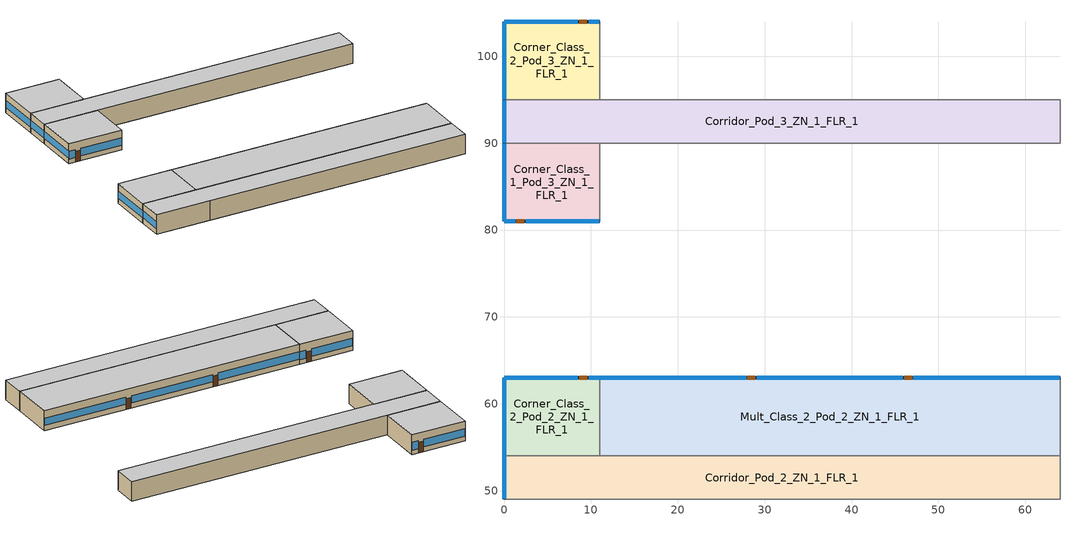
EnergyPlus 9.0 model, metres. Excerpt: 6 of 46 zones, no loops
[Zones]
Corridor_Pod_2_ZN_1_FLR_1
 floor ground (Corridor_Pod_2_ZN_1_FLR_1_Floor_Ffactor): 0,54 64,54 64,49 0,49 z0
 wall outside (nonres_ext_wall): 0,54 0,49 z0:4
 wall to Corner_Class_1_Pod_2_ZN_1_FLR_1 (int_wall): 0,49 11,49 z0:4
 wall to Mult_Class_1_Pod_2_ZN_1_FLR_1 (int_wall): 11,49 64,49 z0:4
 wall to Main_Corridor_ZN_1_FLR_1 (int_wall): 64,49 64,54 z0:4
 wall to Mult_Class_2_Pod_2_ZN_1_FLR_1 (int_wall): 64,54 11,54 z0:4
 wall to Corner_Class_2_Pod_2_ZN_1_FLR_1 (int_wall): 11,54 0,54 z0:4
 window (NonresWindow_U_0.5_SHGC_0.25): 0,53.95 0,49.05 z1.1:2.53
 ceiling to Corridor_Pod_2_ZN_1_FLR_2 (int_slab_ceiling): 0,49 64,49 64,54 0,54 z4
Corner_Class_2_Pod_2_ZN_1_FLR_1
 floor ground (Corner_Class_2_Pod_2_ZN_1_FLR_1_Floor_Ffactor): 0,63 11,63 11,54 0,54 z0
 wall outside (nonres_ext_wall): 11,63 0,63 0,54 z0:4
 wall to Mult_Class_2_Pod_2_ZN_1_FLR_1 (int_wall): 11,54 11,63 z0:4
 window (NonresWindow_U_0.5_SHGC_0.25): 0,62.95 0,54.05 z1.1:2.52; 10.95,63 9.73,63 / 8.51,63 0.05,63 z0.92:2.51
 door (Swinging Door_con): 9.57,63 8.65,63 z0:2.13
 ceiling to Corner_Class_2_Pod_2_ZN_1_FLR_2 (int_slab_ceiling): 0,54 11,54 11,63 0,63 z4
Mult_Class_2_Pod_2_ZN_1_FLR_1
 floor ground (Mult_Class_2_Pod_2_ZN_1_FLR_1_Floor_Ffactor): 11,63 64,63 64,54 11,54 z0
 wall outside (nonres_ext_wall): 64,63 11,63 z0:4
 wall to Main_Corridor_ZN_1_FLR_1 (int_wall): 64,54 64,63 z0:4
 window (NonresWindow_U_0.5_SHGC_0.25): 63.95,63 47.13,63 / 27.87,63 11.05,63 / 45.91,63 29.09,63 z1.03:2.5
 door (Swinging Door_con): 46.97,63 46.06,63 / 28.89,63 27.98,63 z0:2.13
 ceiling to Mult_Class_2_Pod_2_ZN_1_FLR_2 (int_slab_ceiling): 11,54 64,54 64,63 11,63 z4
Corner_Class_1_Pod_3_ZN_1_FLR_1
 floor ground (Corner_Class_1_Pod_3_ZN_1_FLR_1_Floor_Ffactor): 0,90 11,90 11,81 0,81 z0
 wall outside (nonres_ext_wall): 0,90 0,81 11,81 z0:4
 wall to Mult_Class_1_Pod_3_ZN_1_FLR_1 (int_wall): 11,81 11,90 z0:4
 wall to Corridor_Pod_3_ZN_1_FLR_1 (int_wall): 11,90 0,90 z0:4
 window (NonresWindow_U_0.5_SHGC_0.25): 0,89.95 0,81.05 z1.1:2.52; 0.05,81 1.27,81 / 2.49,81 10.95,81 z0.92:2.51
 door (Swinging Door_con): 1.4,81 2.31,81 z0:2.13
 ceiling to Corner_Class_1_Pod_3_ZN_1_FLR_2 (int_slab_ceiling): 0,81 11,81 11,90 0,90 z4
Corridor_Pod_3_ZN_1_FLR_1
 floor ground (Corridor_Pod_3_ZN_1_FLR_1_Floor_Ffactor): 0,95 64,95 64,90 0,90 z0
 wall outside (nonres_ext_wall): 0,95 0,90 z0:4
 wall to Mult_Class_1_Pod_3_ZN_1_FLR_1 (int_wall): 11,90 64,90 z0:4
 wall to Bathrooms_ZN_1_FLR_1 (int_wall): 64,90 64,95 z0:4
 wall to Mult_Class_2_Pod_3_ZN_1_FLR_1 (int_wall): 64,95 11,95 z0:4
 wall to Corner_Class_2_Pod_3_ZN_1_FLR_1 (int_wall): 11,95 0,95 z0:4
 window (NonresWindow_U_0.5_SHGC_0.25): 0,94.95 0,90.05 z1.1:2.53
 ceiling to Corridor_Pod_3_ZN_1_FLR_2 (int_slab_ceiling): 0,90 64,90 64,95 0,95 z4
Corner_Class_2_Pod_3_ZN_1_FLR_1
 floor ground (Corner_Class_2_Pod_3_ZN_1_FLR_1_Floor_Ffactor): 0,104 11,104 11,95 0,95 z0
 wall outside (nonres_ext_wall): 11,104 0,104 0,95 z0:4
 wall to Mult_Class_2_Pod_3_ZN_1_FLR_1 (int_wall): 11,95 11,104 z0:4
 window (NonresWindow_U_0.5_SHGC_0.25): 0,103.95 0,95.05 z1.1:2.52; 10.95,104 9.73,104 / 8.51,104 0.05,104 z0.92:2.51
 door (Swinging Door_con): 9.55,104 8.64,104 z0:2.13
 ceiling to Corner_Class_2_Pod_3_ZN_1_FLR_2 (int_slab_ceiling): 0,95 11,95 11,104 0,104 z4
[Building]
SchoolSecondary: North Axis {deg}=0; Terrain=City; Loads Convergence Tolerance Value=0.04; Temperature Convergence Tolerance Value {deltaC}=0.2; Solar Distribution=FullInteriorAndExterior; Maximum Number of Warmup Days=25; Minimum Number of Warmup Days=6
[Site:Location]
San.Diego-Brown.Field.Muni.AP_CA_USA WMO=722904: Latitude {deg}=32.57; Longitude {deg}=-116.98; Time Zone {hr}=-8; Elevation {m}=159
[SizingPeriod:DesignDay] Day of Month=21; Dry-Bulb Temperature Range Modifier Type=DefaultMultipliers; Humidity Condition Type=Wetbulb; Barometric Pressure {Pa}=99429; Rain Indicator=No; Snow Indicator=No; Daylight Saving Time Indicator=No
Name | Month | Day Type | Maximum Dry-Bulb Temperature {C} | Daily Dry-Bulb Temperature Range {deltaC} | Wetbulb or DewPoint at Maximum Dry-Bulb {C} | Wind Speed {m/s} | Wind Direction {deg} | Solar Model Indicator | Sky Clearness | ASHRAE Clear Sky Optical Depth for Beam Irradiance (taub) | ASHRAE Clear Sky Optical Depth for Diffuse Irradiance (taud)
San.Diego-Brown.Field.Muni.AP_CA_USA Ann Htg 99.6% Condns DB | 12 | WinterDesignDay | 3.8 | 0 | 3.8 | 3 | 120 | ASHRAEClearSky | 0
San.Diego-Brown.Field.Muni.AP_CA_USA Ann Clg .4% Condns DB=>MWB | 8 | SummerDesignDay | 31.3 | 8.9 | 18.4 | 4.1 | 280 | ASHRAETau |  | 0.412 | 2.276
[Site:GroundTemperature:FCfactorMethod]
January Ground Temperature {C}=18.8; February Ground Temperature {C}=14.3; March Ground Temperature {C}=13.6; April Ground Temperature {C}=13.2; May Ground Temperature {C}=13.3; June Ground Temperature {C}=12.6; July Ground Temperature {C}=15.3; August Ground Temperature {C}=15.6; September Ground Temperature {C}=17.7; October Ground Temperature {C}=19.4; November Ground Temperature {C}=19.7; December Ground Temperature {C}=18.5
[Site:WaterMainsTemperature]
Calculation Method=CORRELATION; Annual Average Outdoor Air Temperature {C}=16; Maximum Difference In Monthly Average Outdoor Air Temperatures {deltaC}=7.1
[Material]
Name | Roughness | Thickness {m} | Conductivity {W/m-K} | Density {kg/m3} | Specific Heat {J/kg-K} | Thermal Absorptance | Solar Absorptance | Visible Absorptance
Std Wood 6inch | MediumSmooth | 0.15 | 0.12 | 540 | 1210 | 0.9 | 0.7 | 0.7
F07 25mm stucco | Smooth | 0.0254 | 0.72 | 1856 | 840 | 0.9 | 0.7 | 0.7
G01 13mm gypsum board | Smooth | 0.0127 | 0.16 | 800 | 1090 | 0.9 | 0.7 | 0.5
G01 16mm gypsum board | MediumSmooth | 0.0159 | 0.16 | 800 | 1090
100mm Normalweight concrete floor | MediumRough | 0.1016 | 2.31 | 2322 | 832
[Material:NoMass] Thermal Absorptance=0.9; Solar Absorptance=0.7
Name | Roughness | Thermal Resistance {m2-K/W} | Visible Absorptance
Opaque Door panel_con | MediumRough | 0.251572 | 0.7
CP02 CARPET PAD | VeryRough | 0.21648 | 0.8
Nonres_Exterior_Wall_Insulation | MediumSmooth | 1.90342 | 0.7
[WindowMaterial:SimpleGlazingSystem]
Nonres Window Glazing Layer: U-Factor {W/m2-K}=2.83913; Solar Heat Gain Coefficient=0.25; Visible Transmittance=0.275
[Construction]
Swinging Door_con: Opaque Door panel_con
InteriorFurnishings: Std Wood 6inch
int_wall: G01 13mm gypsum board, G01 13mm gypsum board
int_slab_ceiling: CP02 CARPET PAD, 100mm Normalweight concrete floor
nonres_ext_wall: F07 25mm stucco, G01 16mm gypsum board, Nonres_Exterior_Wall_Insulation, G01 16mm gypsum board
NonresWindow_U_0.5_SHGC_0.25: Nonres Window Glazing Layer
[Construction:FfactorGroundFloor] F-Factor {W/m-K}=1.26363
Name | Area {m2} | PerimeterExposed {m}
Corridor_Pod_2_ZN_1_FLR_1_Floor_Ffactor; Corridor_Pod_3_ZN_1_FLR_1_Floor_Ffactor | 320 | 5
Corner_Class_2_Pod_2_ZN_1_FLR_1_Floor_Ffactor; Corner_Class_1_Pod_3_ZN_1_FLR_1_Floor_Ffactor; Corner_Class_2_Pod_3_ZN_1_FLR_1_Floor_Ffactor | 99 | 20
Mult_Class_2_Pod_2_ZN_1_FLR_1_Floor_Ffactor | 477 | 53
[Zone] Type=1; Multiplier=1; Ceiling Height {m}=4; Floor Area {m2}=autocalculate; Part of Total Floor Area=Yes
Name | Volume {m3}
Corridor_Pod_2_ZN_1_FLR_1; Corridor_Pod_3_ZN_1_FLR_1 | 1280
Corner_Class_2_Pod_2_ZN_1_FLR_1; Corner_Class_1_Pod_3_ZN_1_FLR_1; Corner_Class_2_Pod_3_ZN_1_FLR_1 | 396
Mult_Class_2_Pod_2_ZN_1_FLR_1 | 1908
[InternalMass] Construction=InteriorFurnishings
Name | Zone | Surface Area {m2}
Corridor_Pod_2_ZN_1_FLR_1_InternalMass_1 | Corridor_Pod_2_ZN_1_FLR_1 | 640
Corner_Class_2_Pod_2_ZN_1_FLR_1_InternalMass_1 | Corner_Class_2_Pod_2_ZN_1_FLR_1 | 198
Mult_Class_2_Pod_2_ZN_1_FLR_1_InternalMass_1 | Mult_Class_2_Pod_2_ZN_1_FLR_1 | 954
Corner_Class_1_Pod_3_ZN_1_FLR_1_InternalMass_1 | Corner_Class_1_Pod_3_ZN_1_FLR_1 | 198
Corridor_Pod_3_ZN_1_FLR_1_InternalMass_1 | Corridor_Pod_3_ZN_1_FLR_1 | 640
Corner_Class_2_Pod_3_ZN_1_FLR_1_InternalMass_1 | Corner_Class_2_Pod_3_ZN_1_FLR_1 | 198
[People] Number of People Schedule=BLDG_OCC_SCH; Fraction Radiant=0.3; Sensible Heat Fraction=AUTOCALCULATE; Activity Level Schedule=ACTIVITY_SCH; Enable ASHRAE 55 Comfort Warnings=No; Mean Radiant Temperature Calculation Type=ZoneAveraged; Work Efficiency Schedule=WORK_EFF_SCH; Clothing Insulation Calculation Method=ClothingInsulationSchedule; Clothing Insulation Schedule=CLOTHING_SCH; Air Velocity Schedule=AIR_VELO_SCH; Thermal Comfort Model 1 Type=FANGER
Name | Zone or ZoneList | Number of People Calculation Method | Zone Floor Area per Person {m2/person}
Corridor_Pod_2_ZN_1_FLR_1 | Corridor_Pod_2_ZN_1_FLR_1 | People
Corner_Class_2_Pod_2_ZN_1_FLR_1 | Corner_Class_2_Pod_2_ZN_1_FLR_1 | Area/Person | 2.654
Mult_Class_2_Pod_2_ZN_1_FLR_1 | Mult_Class_2_Pod_2_ZN_1_FLR_1 | Area/Person | 2.654
Corner_Class_1_Pod_3_ZN_1_FLR_1 | Corner_Class_1_Pod_3_ZN_1_FLR_1 | Area/Person | 2.654
Corridor_Pod_3_ZN_1_FLR_1 | Corridor_Pod_3_ZN_1_FLR_1 | People
Corner_Class_2_Pod_3_ZN_1_FLR_1 | Corner_Class_2_Pod_3_ZN_1_FLR_1 | Area/Person | 2.654
[Lights] Design Level Calculation Method=Watts/Area; Return Air Fraction=0; Fraction Radiant=0.37; Fraction Visible=0.2; Fraction Replaceable=1; Return Air Fraction Calculated from Plenum Temperature=No
Name | Zone or ZoneList | Schedule | Watts per Zone Floor Area {W/m2}
Corridor_Pod_2_ZN_1_FLR_1_Lights | Corridor_Pod_2_ZN_1_FLR_1 | BLDG_LIGHT_CORRIDOR_SCH | 7.10418
Corner_Class_2_Pod_2_ZN_1_FLR_1_Lights | Corner_Class_2_Pod_2_ZN_1_FLR_1 | BLDG_LIGHT_CLASSROOM_SCH | 13.3472
Mult_Class_2_Pod_2_ZN_1_FLR_1_Lights | Mult_Class_2_Pod_2_ZN_1_FLR_1 | BLDG_LIGHT_CLASSROOM_SCH | 13.3472
Corner_Class_1_Pod_3_ZN_1_FLR_1_Lights | Corner_Class_1_Pod_3_ZN_1_FLR_1 | BLDG_LIGHT_CLASSROOM_SCH | 13.3472
Corridor_Pod_3_ZN_1_FLR_1_Lights | Corridor_Pod_3_ZN_1_FLR_1 | BLDG_LIGHT_CORRIDOR_SCH | 7.10418
Corner_Class_2_Pod_3_ZN_1_FLR_1_Lights | Corner_Class_2_Pod_3_ZN_1_FLR_1 | BLDG_LIGHT_CLASSROOM_SCH | 13.3472
[ElectricEquipment] Schedule=BLDG_EQUIP_SCH; Design Level Calculation Method=EquipmentLevel; Fraction Latent=0; Fraction Radiant=0.5; Fraction Lost=0
Name | Zone or ZoneList | Design Level {W}
Corridor_Pod_2_ZN_1_FLR_1_PlugMisc_Equip | Corridor_Pod_2_ZN_1_FLR_1 | 1280
Corner_Class_2_Pod_2_ZN_1_FLR_1_PlugMisc_Equip | Corner_Class_2_Pod_2_ZN_1_FLR_1 | 990
Mult_Class_2_Pod_2_ZN_1_FLR_1_PlugMisc_Equip | Mult_Class_2_Pod_2_ZN_1_FLR_1 | 4770
Corner_Class_1_Pod_3_ZN_1_FLR_1_PlugMisc_Equip | Corner_Class_1_Pod_3_ZN_1_FLR_1 | 990
Corridor_Pod_3_ZN_1_FLR_1_PlugMisc_Equip | Corridor_Pod_3_ZN_1_FLR_1 | 1280
Corner_Class_2_Pod_3_ZN_1_FLR_1_PlugMisc_Equip | Corner_Class_2_Pod_3_ZN_1_FLR_1 | 990
[Daylighting:Controls] Daylighting Method=SplitFlux; Lighting Control Type=Stepped; Minimum Input Power Fraction for Continuous or ContinuousOff Dimming Control=0.3; Minimum Light Output Fraction for Continuous or ContinuousOff Dimming Control=0.2; Number of Stepped Control Steps=3; Probability Lighting will be Reset When Needed in Manual Stepped Control=1; Maximum Allowable Discomfort Glare Index=22; Illuminance Setpoint at Reference Point 1 {lux}=377; Illuminance Setpoint at Reference Point 2 {lux}=377
Name | Zone | Glare Calculation Daylighting Reference Point | Glare Calculation Azimuth Angle of View Direction Clockwise from Zone y-Axis {deg} | Daylighting Reference Point 1 | Fraction of Zone Controlled by Reference Point 1 | Daylighting Reference Point 2 | Fraction of Zone Controlled by Reference Point 2
Corner_Class_2_Pod_2_ZN_1_FLR_1_DaylCtrl | Corner_Class_2_Pod_2_ZN_1_FLR_1 | Corner_Class_2_Pod_2_ZN_1_FLR_1_DaylRefPt1 | 270 | Corner_Class_2_Pod_2_ZN_1_FLR_1_DaylRefPt1 | 0.56 | Corner_Class_2_Pod_2_ZN_1_FLR_1_DaylRefPt2 | 0.2
Mult_Class_2_Pod_2_ZN_1_FLR_1_DaylCtrl | Mult_Class_2_Pod_2_ZN_1_FLR_1 | Mult_Class_2_Pod_2_ZN_1_FLR_1_DaylRefPt1 | 0 | Mult_Class_2_Pod_2_ZN_1_FLR_1_DaylRefPt1 | 0.28 | Mult_Class_2_Pod_2_ZN_1_FLR_1_DaylRefPt2 | 0.28
Corner_Class_1_Pod_3_ZN_1_FLR_1_DaylCtrl | Corner_Class_1_Pod_3_ZN_1_FLR_1 | Corner_Class_1_Pod_3_ZN_1_FLR_1_DaylRefPt1 | 180 | Corner_Class_1_Pod_3_ZN_1_FLR_1_DaylRefPt1 | 0.56 | Corner_Class_1_Pod_3_ZN_1_FLR_1_DaylRefPt2 | 0.2
Corner_Class_2_Pod_3_ZN_1_FLR_1_DaylCtrl | Corner_Class_2_Pod_3_ZN_1_FLR_1 | Corner_Class_2_Pod_3_ZN_1_FLR_1_DaylRefPt1 | 270 | Corner_Class_2_Pod_3_ZN_1_FLR_1_DaylRefPt1 | 0.56 | Corner_Class_2_Pod_3_ZN_1_FLR_1_DaylRefPt2 | 0.2
[ZoneInfiltration:DesignFlowRate] Schedule=INFIL_SCH_PNNL; Design Flow Rate Calculation Method=Flow/ExteriorArea; Flow per Exterior Surface Area {m3/s-m2}=0.00056896; Constant Term Coefficient=0; Temperature Term Coefficient=0; Velocity Term Coefficient=0.224; Velocity Squared Term Coefficient=0
Name | Zone or ZoneList
Corridor_Pod_2_ZN_1_FLR_1_Infiltration | Corridor_Pod_2_ZN_1_FLR_1
Corner_Class_2_Pod_2_ZN_1_FLR_1_Infiltration | Corner_Class_2_Pod_2_ZN_1_FLR_1
Mult_Class_2_Pod_2_ZN_1_FLR_1_Infiltration | Mult_Class_2_Pod_2_ZN_1_FLR_1
Corner_Class_1_Pod_3_ZN_1_FLR_1_Infiltration | Corner_Class_1_Pod_3_ZN_1_FLR_1
Corridor_Pod_3_ZN_1_FLR_1_Infiltration | Corridor_Pod_3_ZN_1_FLR_1
Corner_Class_2_Pod_3_ZN_1_FLR_1_Infiltration | Corner_Class_2_Pod_3_ZN_1_FLR_1
[Exterior:Lights] Control Option=AstronomicalClock
Name | Schedule | Design Level {W}
Exterior_Lights_a | Exterior_lighting_schedule_a | 441.8
Exterior_Lights_b | Exterior_lighting_schedule_b | 8552
[Schedule:Compact]
BLDG_LIGHT_CLASSROOM_SCH: Through: 6/30, For: Weekdays, Until: 7:00, 0.1773, Until: 8:00, 0.9, Until: 21:00, 0.598291, Until: 24:00, 0.1773, For: SummerDesignDay, Until: 24:00, 1, For: WinterDesignDay, Until: 24:00, 0, For: WeekEnds Holidays AllOtherDays, Until: 24:00, 0.1773, Through: 9/1, For: Weekdays, Until: 8:00, 0.1773, Until: 20:00, 0.332384, Until: 21:00, 0.117863, Until: 24:00, 0.1773, For: SummerDesignDay, Until: 24:00, 1, For: WinterDesignDay, Until: 24:00, 0, For: WeekEnds Holidays AllOtherDays, Until: 24:00, 0.1773, Through: 12/31, For: Weekdays, Until: 7:00, 0.1773, Until: 8:00, 0.9, Until: 21:00, 0.598291, Until: 24:00, 0.1773, For: SummerDesignDay, Until: 24:00, 1, For: WinterDesignDay, Until: 24:00, 0, For: WeekEnds Holidays AllOtherDays, Until: 24:00, 0.1773
BLDG_LIGHT_CORRIDOR_SCH: Through: 6/30, For: Weekdays, Until: 7:00, 0.1773, Until: 8:00, 0.9, Until: 21:00, 0.551772, Until: 24:00, 0.1773, For: SummerDesignDay, Until: 24:00, 1, For: WinterDesignDay, Until: 24:00, 0, For: WeekEnds Holidays AllOtherDays, Until: 24:00, 0.1773, Through: 9/1, For: Weekdays, Until: 8:00, 0.1773, Until: 20:00, 0.30654, Until: 21:00, 0.108699, Until: 24:00, 0.1773, For: SummerDesignDay, Until: 24:00, 1, For: WinterDesignDay, Until: 24:00, 0, For: WeekEnds Holidays AllOtherDays, Until: 24:00, 0.1773, Through: 12/31, For: Weekdays, Until: 7:00, 0.1773, Until: 8:00, 0.9, Until: 21:00, 0.551772, Until: 24:00, 0.1773, For: SummerDesignDay, Until: 24:00, 1, For: WinterDesignDay, Until: 24:00, 0, For: WeekEnds Holidays AllOtherDays, Until: 24:00, 0.1773
BLDG_EQUIP_SCH: Through: 6/30, For: SummerDesignDay, Until: 08:00, 0.35, Until: 17:00, 0.95, Until: 24:00, 0.35, For: WinterDesignDay, Until: 24:00, 0.35, For: Weekdays, Until: 08:00, 0.295624, Until: 17:00, 0.90367, Until: 21:00, 0.332931, Until: 24:00, 0.295624, For: WeekEnds Holidays AllOtherDays, Until: 24:00, 0.295624, Through: 9/1, For: SummerDesignDay, Until: 08:00, 0.25, Until: 17:00, 0.5, Until: 24:00, 0.25, For: WinterDesignDay, Until: 24:00, 0.25, For: Weekdays, Until: 08:00, 0.21116, Until: 17:00, 0.475616, Until: 21:00, 0.237808, Until: 24:00, 0.21116, For: WeekEnds Holidays AllOtherDays, Until: 24:00, 0.21116, Through: 12/31, For: SummerDesignDay, Until: 08:00, 0.35, Until: 17:00, 0.95, Until: 24:00, 0.35, For: WinterDesignDay, Until: 24:00, 0.35, For: Weekdays, Until: 08:00, 0.295624, Until: 17:00, 0.90367, Until: 21:00, 0.332931, Until: 24:00, 0.295624, For: WeekEnds Holidays AllOtherDays, Until: 24:00, 0.295624
BLDG_OCC_SCH: Through: 6/15, For: Weekdays, Until: 08:00, 0, Until: 16:00, 0.95, Until: 21:00, 0.15, Until: 24:00, 0, For: SummerDesignDay, Until: 08:00, 1e-09, Until: 16:00, 0.95, Until: 21:00, 0.15, Until: 24:00, 1e-09, For: WeekEnds WinterDesignDay Holidays AllOtherDays, Until: 24:00, 0, Through: 9/15, For: Weekdays, Until: 08:00, 0, Until: 16:00, 0.15, Until: 21:00, 0.15, Until: 24:00, 0, For: SummerDesignDay, Until: 08:00, 1e-09, Until: 16:00, 0.15, Until: 21:00, 0.15, Until: 24:00, 1e-09, For: WeekEnds WinterDesignDay Holidays AllOtherDays, Until: 24:00, 0, Through: 12/31, For: Weekdays, Until: 08:00, 0, Until: 16:00, 0.95, Until: 21:00, 0.15, Until: 24:00, 0, For: SummerDesignDay, Until: 08:00, 1e-09, Until: 16:00, 0.95, Until: 21:00, 0.15, Until: 24:00, 1e-09, For: WeekEnds WinterDesignDay Holidays AllOtherDays, Until: 24:00, 0
INFIL_SCH_PNNL: Through: 12/31, For: Weekdays SummerDesignDay, Until: 07:00, 1, Until: 21:00, 0.25, Until: 24:00, 1, For: WeekEnds WinterDesignDay Holidays AllOtherDays, Until: 24:00, 1
WORK_EFF_SCH: Through: 12/31, For: AllDays, Until: 24:00, 0
AIR_VELO_SCH: Through: 12/31, For: AllDays, Until: 24:00, 0.2
CLOTHING_SCH: Through: 04/30, For: AllDays, Until: 24:00, 1.1, Through: 09/30, For: AllDays, Until: 24:00, 0.6, Through: 12/31, For: AllDays, Until: 24:00, 1.1
ACTIVITY_SCH: Through: 12/31, For: AllDays, Until: 24:00, 120
Exterior_lighting_schedule_a: Through:12/31, For:AllDays, Until: 06:00, 0, Until: 24:00, 1
Exterior_lighting_schedule_b: Through:12/31, For:AllDays, Until: 06:00, 0.7, Until: 24:00, 1
